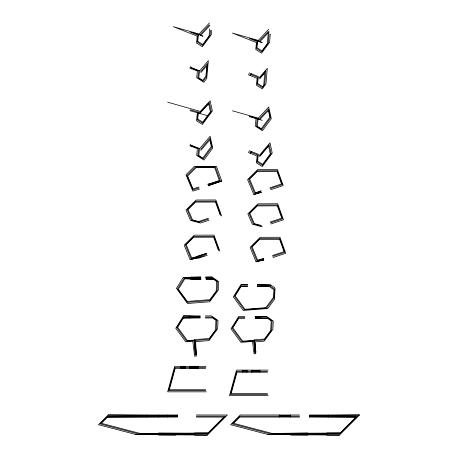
<?xml version="1.0" encoding="UTF-8"?>
<svg xmlns="http://www.w3.org/2000/svg" width="458" height="458" viewBox="0 0 458 458"><rect width="100%" height="100%" fill="white"/><g stroke="black" fill="none" stroke-linecap="round" stroke-linejoin="round"><path stroke-width="0.69" d="M268.325 32.478L267.358 43.596L261.947 50.901L256.961 47.706L257.677 40.808L262.205 42.6L259.772 41.913L269.172 31.871M269.098 33.909L268.302 43.069L261.793 51.863L256.434 48.433L257.15 41.563L249.444 38.518L259.148 41.266L268.514 31.259M270.289 34.012L269.562 42.376L261.581 53.145L255.736 49.401L256.446 42.565L232.435 33.068L258.318 40.413L268.703 29.318M209.724 28.831L209.088 35.913L202.739 44.483L197.753 41.289L198.469 34.396L202.997 36.182L200.564 35.495L209.964 25.453M210.497 30.251L210.033 35.386L202.585 45.445L197.226 42.016L197.942 35.146L190.236 32.1L199.94 34.854L209.312 24.841M211.688 30.36L211.293 34.688L202.373 46.733L196.528 42.983L197.238 36.153L173.227 26.656L199.11 33.995L209.495 22.9M197.346 112.811L196.528 120.706L202.373 124.456L212.375 110.951L210.142 100.806L200.215 111.414L167.685 102.186M197.942 112.868L197.226 119.738L202.585 123.173L211.258 111.454L209.312 102.569L199.94 112.576L190.236 109.823M198.469 112.118L197.753 119.017L202.739 122.212L210.428 111.826L208.682 103.892L199.74 113.447M255.965 119.166L255.243 126.099L262.44 130.713L271.279 118.777L268.703 107.04L258.318 118.135L232.435 110.796M257.15 119.286L256.434 126.156L261.793 129.591L270.466 117.866L268.514 108.981L259.148 118.994L249.444 116.24M258.112 118.708L257.333 126.202L261.3 128.744L269.859 117.185L268.377 110.441L259.772 119.635M190.511 66.393L189.858 68.053L197.398 71.036L196.705 77.688L203.907 82.303L206.735 78.484L208.35 60.651L199.699 70.83M191.209 68.906L191.696 67.658M190.511 144.121L189.858 145.781L197.398 148.758L196.705 155.417L203.907 160.025L212.741 148.094L210.142 136.261L199.699 148.558M191.209 146.629L191.696 145.386M249.444 72.702L248.574 74.917L257.115 78.295L256.406 85.131L262.257 88.875L265.943 83.894L267.3 68.288L259.36 77.637M250.623 75.404L251.276 73.744M249.444 150.424L248.574 152.64L257.115 156.023L256.406 162.853L262.257 166.603L272.252 153.098L269.997 142.839L259.36 155.359M250.623 153.127L251.276 151.466M189.652 315.905L189.652 316.501L200.037 316.501L200.037 315.905L183.481 315.905L175.757 328.26L185.713 341.805L192.789 341.256L194.621 356.187L196.339 356.038L195.635 341.634L208.951 340.603L217.653 328.758L218.025 320.457L211.481 315.905L205.333 315.905M183.406 317.995L200.037 317.995L200.037 317.543L183.406 317.995L177.618 327.258L187.436 340.626L194.742 340.059L196.511 354.452L195.222 354.561L194.495 339.63L209.209 338.491L215.512 329.915L215.947 320.279L212.655 317.995L205.333 317.995M247.217 285.139L247.217 284.544L241.045 284.544L233.322 296.899L243.278 310.444L267.77 308.549L274.537 299.337L275.046 287.99L270.953 285.139L257.602 284.544L257.602 285.139M247.217 286.531L240.971 286.634L235.183 295.897L245.001 309.265L265.835 307.65L273.592 297.099L273.924 289.748L268.794 286.187L262.898 286.187L262.898 286.634L257.602 286.634L257.602 286.187M200.61 71.603L207.491 63.502L206.26 77.121L203.255 81.175L197.902 77.746L198.612 70.876L190.912 67.83M200.879 72.667L206.85 65.643L205.905 76.097L202.768 80.333L198.795 77.786L199.528 70.755L191.078 67.412M259.818 78.02L265.88 70.887L264.684 84.593L262.463 87.593L257.11 84.163L257.82 77.293L250.12 74.248M259.646 78.913L264.81 72.833L263.739 85.114L262.617 86.631L257.631 83.436L258.352 76.538L250.446 73.412M200.61 149.331L209.982 138.299L211.934 147.184L203.255 158.903L197.902 155.468L198.612 148.598L190.912 145.552M200.879 150.396L209.856 139.822L211.321 146.497L202.768 158.056L198.795 155.514L199.528 148.478L191.078 145.14M259.818 155.749L269.19 144.711L271.136 153.602L262.463 165.321L257.11 161.886L257.82 155.016L250.12 151.97M259.646 156.642L268.583 146.119L270.306 153.974L262.617 164.353L257.631 161.159L258.352 154.266L250.446 151.14M177.641 414.988L108.174 414.988L98.47 424.698L135.86 434.505L207.302 435.1L227.408 414.988L196.345 414.988M107.561 417.078L177.567 417.078L177.567 416.631L107.561 417.078L101.344 423.295L140.114 433.457L158.6 433.457L158.6 433.01L194.621 433.457L194.621 433.01L207.915 433.01L223.847 417.078L196.345 417.078M299.538 417.078L239.683 417.078L233.471 423.295L272.235 433.457L340.036 433.01L355.969 417.078L309.688 416.631L309.688 417.078M299.538 414.988L240.295 414.988L230.592 424.698L267.982 434.505L290.721 434.505L290.721 435.1L307.965 435.1L307.965 434.505L326.743 434.505L326.743 435.1L339.424 435.1L359.53 414.988L309.688 414.988L309.688 415.589L328.466 415.589L328.466 414.988M208.659 185.742L221.758 181.03L216.434 166.328L194.404 166.409L185.954 174.784L192.818 191.106L199.47 189.045M269.911 187.786L281.527 183.939L277.061 171.613L257.064 171.687L249.61 179.078L255.444 192.933L261.215 190.877M198.841 187.053L193.007 188.862L187.625 176.067L196.322 167.445L214.59 167.376L219.422 180.704L208.218 184.419L208.075 183.996M208.361 184.843L220.424 180.847L215.38 166.924L195.497 166.998L186.904 175.517L192.927 189.824L199.11 187.906M221.758 181.03L208.545 185.41L208.734 185.977M270.191 188.633L282.254 184.637L277.216 170.719L257.333 170.788L248.74 179.313L254.757 193.614L260.94 191.702M270.564 189.767L283.227 185.57L277.416 169.523L257.688 169.597L247.578 179.622L253.846 194.524L261.175 192.434M208.344 218.226L198.566 221.466L192.532 219.88L188.043 209.518L195.497 202.127L215.495 202.058L220.269 215.231M208.625 219.079L199.373 222.141L191.662 220.115L187.173 209.753L195.766 201.234L215.649 201.159L220.687 215.083M208.997 220.212L200.449 223.04L190.494 220.424L186.011 210.067L196.121 200.037L215.85 199.969L221.661 216.016M270.174 222.021L281.79 218.168L277.325 205.848L257.327 205.923L249.879 213.308L254.367 223.67L261.318 225.502M270.455 222.869L282.523 218.872L277.479 204.955L257.596 205.024L249.003 213.548L253.492 223.905L261.203 225.937M270.833 224.002L283.496 219.806L277.68 203.758L257.951 203.833L247.841 213.863L252.324 224.214L262.279 226.836M206.793 254.207L197.541 257.27L191.072 258.816L185.341 244.887L193.934 236.362L213.812 236.294L218.855 250.211M272.424 255.518L284.04 251.665L279.58 239.345L259.577 239.414L252.123 246.81L257.694 260.344L263.35 258.993L263.173 258.581M272.705 256.365L284.773 252.369L279.729 238.446L259.846 238.521L251.253 247.039L256.984 260.974L263.453 259.428M273.082 257.499L285.746 253.303L279.93 237.255L260.201 237.324L250.091 247.354L256.039 261.81L263.596 260.012L263.831 260.562M191.782 258.186L206.512 253.36L197.261 256.423L197.438 256.835L191.782 258.186L186.211 244.652L193.665 237.261L213.663 237.187L218.437 250.36M257.694 260.344L263.665 258.386M255.444 192.933L260.808 191.272L260.659 190.849M253.846 194.524L261.117 192.268L261.312 192.829M207.772 184.299L219.422 180.704M190.127 259.652L207.165 255.341L197.913 258.404L197.679 257.854L190.127 259.652L184.179 245.196L194.289 235.172L214.018 235.097L219.829 251.144M256.039 261.81L263.59 259.898M255.266 316.461L255.266 317.056L266.711 316.461L273.254 321.012L272.882 329.313L264.18 341.158L255.18 341.857L255.759 353.656L254.041 353.805L252.524 341.462L240.942 342.355L230.987 328.815L238.71 316.461L244.875 316.461M257.602 286.634L268.794 286.187L257.053 286.376M200.73 277.674L200.73 277.079L183.097 277.674L176.41 288.368L187.522 303.488L209.644 301.776L218.346 289.931L218.718 281.63L212.174 277.079L206.026 277.079L206.026 277.674M200.73 277.313L183.097 277.674L190.345 277.674L190.345 277.079L200.73 277.079M205.264 277.216L212.174 277.079M309.688 415.589L359.53 414.988M140.114 433.457L207.915 433.01M200.73 278.269L184.133 278.269L177.509 288.861L187.391 302.303L209.793 300.568L217.121 290.59L217.527 281.527L212.844 278.269L206.026 278.269M200.73 278.716L200.73 279.162L190.345 279.162L190.345 278.716L184.906 278.716L178.339 289.227L187.288 301.41L209.901 299.664L216.205 291.082L216.64 281.452L213.348 279.162L206.026 279.048M213.348 279.162L206.026 279.162L206.026 278.716M257.602 284.544L262.898 284.544L262.898 285.139L270.953 285.139L257.602 284.876M247.217 285.735L241.005 285.735L234.387 296.326L244.263 309.768L266.665 308.039L273.999 298.061L274.405 288.998L269.722 285.735L257.602 285.735M240.971 286.634L247.217 286.634L247.217 286.187M254.957 316.461L266.711 316.461M200.037 317.096L183.44 317.096L176.822 327.688L186.698 341.13L193.906 340.575L195.698 355.196L194.982 340.489L209.1 339.395L216.428 329.416L216.84 320.354L212.151 317.096L205.333 317.096M255.266 317.056L260.562 317.056L260.562 316.461M200.037 317.543L189.652 317.543L189.652 317.995M244.875 317.652L238.664 317.652L232.046 328.243L241.927 341.685L253.64 340.781L255.117 352.815L254.528 340.712L264.329 339.95L271.657 329.972L272.063 320.909L267.38 317.652L255.266 317.652M244.875 318.545L238.635 318.545L232.841 327.814L242.666 341.176L254.482 340.265L255.93 352.07L254.642 352.179L254.041 339.847L264.438 339.046L270.741 330.464L271.176 320.835L267.884 318.545L255.266 318.545L255.266 318.098L260.562 318.098L260.562 318.545M206.3 366.32L174.681 366.32L167.662 391.83L206.3 391.83M205.699 367.511L174.973 367.511L168.607 390.634L205.699 390.634M205.699 368.404L175.191 368.404L169.317 389.741L205.699 389.741M268.13 370.11L236.511 370.11L229.492 395.62L268.13 395.62M267.535 371.301L236.803 371.301L230.443 394.43L267.535 394.43M267.535 372.199L237.021 372.199L231.153 393.531L267.535 393.531M177.567 414.988L177.567 415.589L167.416 415.589L167.416 414.988M177.567 416.185L107.825 416.185L100.113 423.896L138.287 433.909L207.651 433.909L225.376 416.185L196.345 416.185M299.538 416.185L239.946 416.185L232.235 423.896L270.415 433.909L339.773 433.909L357.498 416.185L309.688 416.185M177.567 416.631L167.416 416.631L167.416 417.078M309.688 416.631L328.466 416.631L328.466 417.078M309.425 417.078L355.969 417.078M340.036 433.01L326.743 433.01L326.743 433.457L307.965 433.457L307.965 433.01L272.235 433.457M135.86 434.505L158.6 434.505L158.6 435.1L175.843 435.1L175.843 434.505L194.621 434.505L194.621 435.1L207.302 435.1M108.174 414.988L177.567 415.589M267.982 434.505L339.424 435.1M201.348 278.974L184.906 278.716L200.73 279.162M241.045 284.544L247.515 284.676M255.266 318.098L267.884 318.545M183.481 315.905L200.037 316.501M249.324 116.67L262.205 120.322M189.996 110.687L207.153 115.553M290.532 414.988L290.532 415.589L279.225 415.589L279.225 414.988M290.532 417.078L290.532 416.631L279.225 416.631L279.225 417.078M259.926 370.11L259.926 370.705L251.39 370.705L251.39 370.11M259.926 372.199L259.926 371.753L251.39 371.753L251.39 372.199M247.045 370.11L247.045 370.705L242.236 370.705L242.236 370.11M247.045 372.199L247.045 371.753L242.236 371.753L242.236 372.199M198.096 366.32L198.096 366.915L189.56 366.915L189.56 366.32M198.096 368.404L198.096 367.957L189.56 367.957L189.56 368.404M185.215 366.32L185.215 366.915L180.406 366.915L180.406 366.32M185.215 368.404L185.215 367.957L180.406 367.957L180.406 368.404M158.411 414.988L158.411 415.589L147.104 415.589L147.104 414.988M158.411 417.078L158.411 416.631L147.104 416.631L147.104 417.078"/></g></svg>
